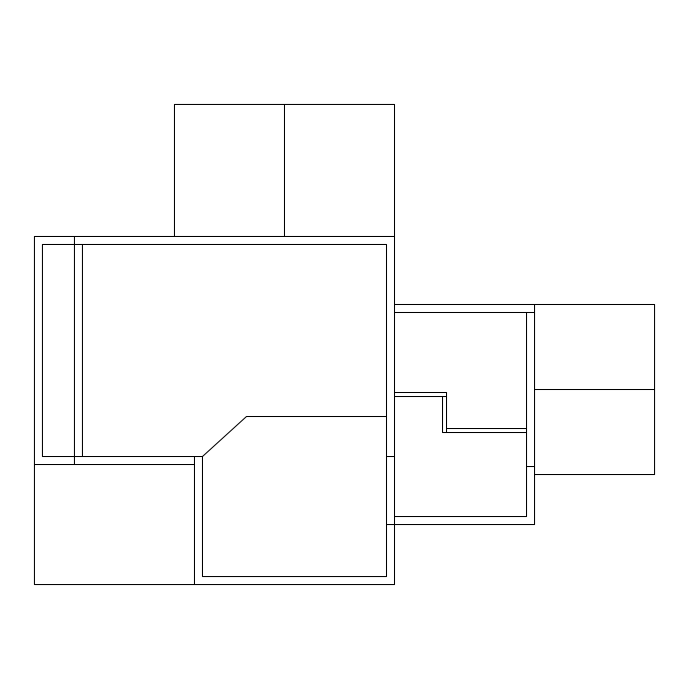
<?xml version="1.0" encoding="UTF-8"?>
<svg xmlns="http://www.w3.org/2000/svg" width="689" height="689" viewBox="0 0 689 689"><rect width="100%" height="100%" fill="white"/><g stroke="black" fill="none" stroke-linecap="round" stroke-linejoin="round"><path stroke-width="1.03" d="M202.48 456.514L202.48 576.538L386.503 576.538L386.503 244.483L42.451 244.483L42.451 456.514L202.48 456.514L246.481 416.509L386.503 416.509M394.504 236.482L34.45 236.482L34.45 584.539L394.504 584.539L394.504 104.461L174.472 104.461L174.472 236.482M394.504 304.495L654.55 304.495L654.55 474.523L534.535 474.523M394.504 312.496L534.535 312.496M534.535 389.509L654.55 389.509M394.504 392.506L446.515 392.506L446.515 432.511M394.504 396.511L446.515 396.511M446.515 428.515L526.525 428.515M526.525 432.511L442.519 432.511L442.519 396.511M386.503 456.514L394.504 456.514M34.45 464.515L194.479 464.515M526.525 466.522L534.535 466.522M394.504 516.526L526.525 516.526L526.525 312.496M386.503 524.527L534.535 524.527L534.535 304.495M284.488 104.461L284.488 236.482M194.479 456.514L194.479 584.539M82.456 244.483L82.456 456.514M74.455 236.482L74.455 464.515"/></g></svg>
